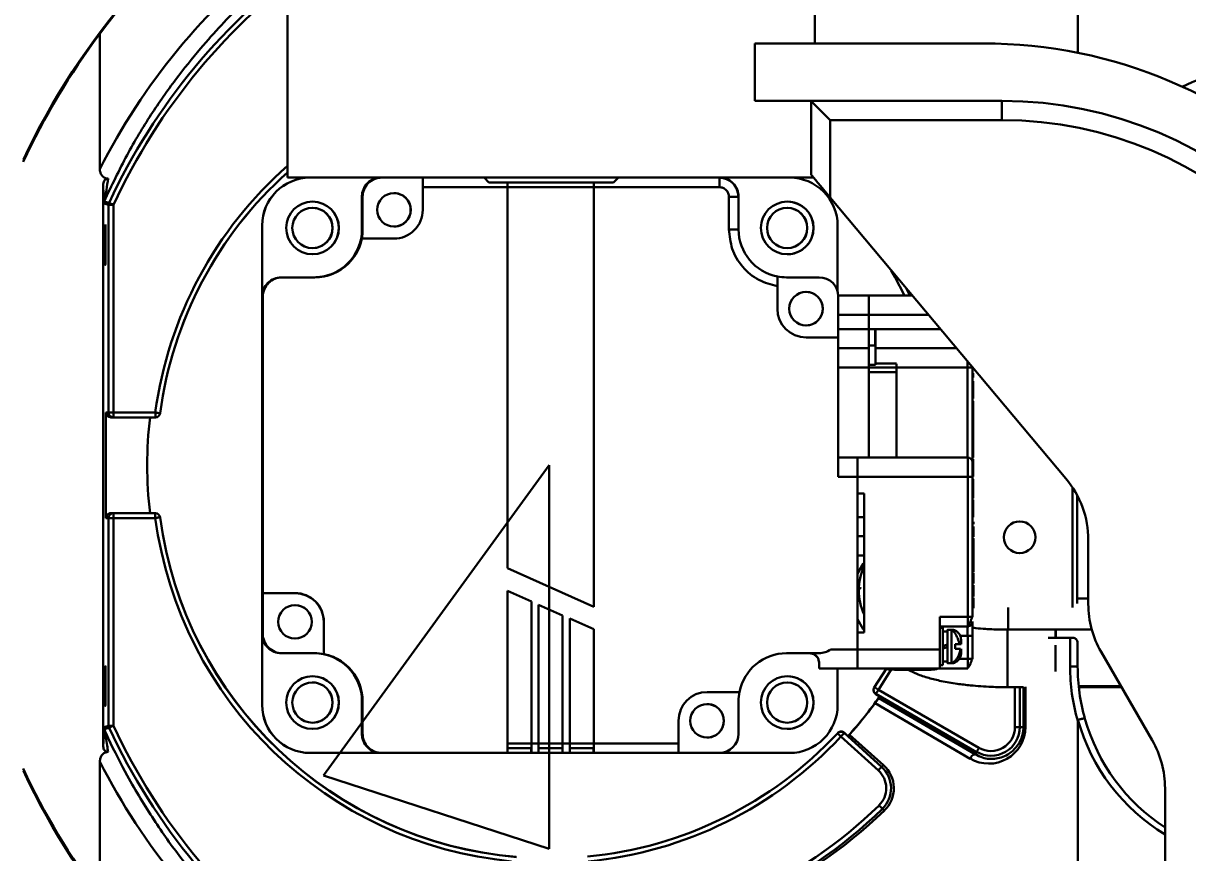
# Model space of a CAD drawing. Header units: millimetres. Extents: x 8 to 22425, y -1213 to 4973.
# Drawn here: x 17249 to 17370.5, y 1097.1 to 1183.6 of the extents above; entities that cross this region are included whole.
import ezdxf

# ---------------------------------------------------------------- set-up
doc = ezdxf.new("R2010")
doc.units = ezdxf.units.MM
doc.header["$PDSIZE"] = -1
doc.styles.get("Standard").update_dxf_attribs({"font": 'hyswlongfangsong.ttf'})
doc.dimstyles.new('ISO-25', dxfattribs={"dimscale": 25, "dimtxt": 3.5, "dimasz": 1.6, "dimexe": 1.25, "dimexo": 0.625, "dimtad": 1, "dimdec": 0, "dimzin": 9, "dimdsep": 46, "dimtxsty": 'Standard', "dimcen": 2.5, "dimadec": 0, "dimazin": 2, "dimtfac": 1, "dimtdec": 0, "dimtofl": 0, "dimtmove": 0, "dimatfit": 3, "dimfxl": 1, "dimarcsym": 0})

# ---------------------------------------------------------------- blocks, each defined once
blk = doc.blocks.new('*D155')
at = {"color": 0, "lineweight": -2, "transparency": 16777216}
blk.add_line((17071.24, 1508.66), (16806.76, 1603.25), dxfattribs=at)
at = {"color": 0, "transparency": 16777216}
blk.add_solid([(16809, 1609.52), (16804.51, 1596.97), (16769.09, 1616.72)], dxfattribs=at)
at = {"layer": 'Defpoints', "color": 0, "transparency": 16777216}
for p in [(16769.09, 1616.72), (18108.99, 1137.54)]:
    blk.add_point(p, dxfattribs=at)
at = {"color": 0, "transparency": 16777216, "insert": (16977.82, 1605.13), "char_height": 87.5, "attachment_point": 5, "rotation": 340.3218}
blk.add_mtext('R1423', dxfattribs=at)
blk = doc.blocks.new('*D158')
at = {"color": 0, "lineweight": -2, "transparency": 16777216}
for p, q in [((17092, 1337.53), (17512.42, 1254.86)), ((18108.99, 1075.04), (18108.99, 1200.04)), ((18046.49, 1137.54), (18171.49, 1137.54))]:
    blk.add_line(p, q, dxfattribs=at)
at = {"color": 0, "transparency": 16777216}
blk.add_solid([(17513.7, 1261.4), (17511.13, 1248.32), (17551.66, 1247.14)], dxfattribs=at)
at = {"layer": 'Defpoints', "color": 0, "transparency": 16777216}
for p in [(17551.66, 1247.14), (18108.99, 1137.54)]:
    blk.add_point(p, dxfattribs=at)
at = {"color": 0, "transparency": 16777216, "insert": (17200.44, 1376.72), "char_height": 87.5, "attachment_point": 5, "rotation": 348.8745}
blk.add_mtext('R568', dxfattribs=at)

msp = doc.modelspace()

# ---------------------------------------------------------------- linework, layer by layer
at = {"color": 161, "linetype": 'Continuous', "lineweight": 30, "true_color": 0x67adff}
for p, q in [((17359, 1190.91), (17359, 1180.55)), ((17276.6, 1185.54), (17276.6, 1167.54)), ((17331.6, 1181.54), (17331.6, 1185.54)), ((17257.03, 1182.54), (17257.03, 1168.43)), ((17325.32, 1181.54), (17325.32, 1175.54)), ((17325.32, 1181.54), (17349.1, 1181.54)), ((17351.1, 1175.54), (17325.32, 1175.54)), ((17331.21, 1167.82), (17331.21, 1175.51)), ((17351.1, 1175.54), (17351.1, 1173.54)), ((17351.1, 1173.54), (17333.18, 1173.54)), ((17333.18, 1173.54), (17333.18, 1165.47)), ((17257.39, 1166.86), (17257.39, 1108.21)), ((17276.6, 1167.54), (17331.44, 1167.54)), ((17290.7, 1164.18), (17290.7, 1167.54)), ((17297.1, 1167.54), (17297.6, 1167.04)), ((17310.6, 1167.04), (17297.6, 1167.04)), ((17310.6, 1167.04), (17311.1, 1167.54)), ((17290.7, 1166.54), (17290.7, 1164.18)), ((17299.53, 1166.54), (17290.7, 1166.54)), ((17299.53, 1126.8), (17299.53, 1166.54)), ((17299.53, 1166.54), (17308.53, 1166.54)), ((17308.53, 1166.54), (17308.53, 1122.79)), ((17321.63, 1166.54), (17308.53, 1166.54)), ((17308.53, 1122.79), (17308.53, 1166.54)), ((17257.94, 1164.71), (17257.43, 1164.84)), ((17257.94, 1143.04), (17257.94, 1164.71)), ((17258.44, 1164.71), (17257.94, 1164.71)), ((17258.44, 1164.71), (17258.44, 1143.04)), ((17284.36, 1162.14), (17284.36, 1165.54)), ((17284.41, 1165.54), (17284.36, 1165.54)), ((17284.36, 1165.54), (17284.36, 1165.54)), ((17284.36, 1162.14), (17284.36, 1165.54)), ((17284.41, 1162.14), (17284.41, 1165.54)), ((17284.41, 1162.14), (17284.41, 1165.54)), ((17284.41, 1165.54), (17284.41, 1165.54)), ((17284.43, 1165.54), (17284.41, 1165.54)), ((17284.43, 1162.14), (17284.43, 1165.54)), ((17322.63, 1162.14), (17322.63, 1165.54)), ((17323.63, 1165.54), (17322.63, 1165.54)), ((17323.63, 1165.54), (17323.63, 1162.14)), ((17357.76, 1136.17), (17333.18, 1165.47)), ((17290.7, 1164.18), (17290.7, 1164.18)), ((17273.95, 1162.54), (17273.95, 1112.54)), ((17273.96, 1162.54), (17273.95, 1162.54)), ((17273.96, 1155.14), (17273.96, 1162.54)), ((17284.36, 1162.14), (17284.41, 1162.14)), ((17284.36, 1162.14), (17284.36, 1162.14)), ((17284.41, 1162.14), (17284.41, 1162.14)), ((17284.41, 1162.14), (17284.43, 1162.14)), ((17323.63, 1162.14), (17322.63, 1162.14)), ((17333.96, 1162.54), (17333.96, 1155.64)), ((17284.33, 1161.18), (17284.34, 1161.18)), ((17287.7, 1161.18), (17284.34, 1161.18)), ((17275.96, 1157.14), (17276.01, 1157.14)), ((17275.96, 1157.14), (17275.96, 1157.14)), ((17276.01, 1157.14), (17276.02, 1157.14)), ((17276.01, 1157.14), (17276.01, 1157.14)), ((17276.03, 1157.14), (17276.02, 1157.14)), ((17279.43, 1157.14), (17276.03, 1157.14)), ((17280.01, 1157.18), (17280.02, 1157.18)), ((17280.01, 1157.18), (17280.01, 1157.17)), ((17328.63, 1157.14), (17332.03, 1157.14)), ((17327.68, 1153.87), (17327.68, 1156.22)), ((17341.1, 1156.02), (17341.48, 1155.24)), ((17273.96, 1155.14), (17274.01, 1155.14)), ((17273.96, 1119.94), (17273.96, 1155.14)), ((17273.96, 1155.14), (17273.96, 1155.14)), ((17274.01, 1119.94), (17274.01, 1155.14)), ((17274.01, 1119.94), (17274.01, 1155.14)), ((17274.01, 1155.14), (17274.01, 1155.14)), ((17274.03, 1155.14), (17274.02, 1155.14)), ((17274.02, 1155.14), (17274.02, 1151.14)), ((17274.03, 1124.21), (17274.03, 1155.14)), ((17337.2, 1155.24), (17334.02, 1155.24)), ((17334.03, 1155.14), (17334.03, 1150.87)), ((17337.2, 1155.24), (17341.76, 1155.24)), ((17334.03, 1153.24), (17337.2, 1153.24)), ((17337.2, 1151.74), (17337.2, 1153.24)), ((17337.2, 1153.24), (17343.44, 1153.24)), ((17274.01, 1151.14), (17274.01, 1119.94)), ((17274.02, 1151.14), (17274.01, 1151.14)), ((17334.03, 1151.74), (17337.2, 1151.74)), ((17337.9, 1151.74), (17337.2, 1151.74)), ((17337.89, 1151.09), (17337.9, 1151.09)), ((17337.89, 1150.69), (17337.89, 1151.09)), ((17337.9, 1151.74), (17344.7, 1151.74)), ((17337.9, 1151.34), (17337.9, 1151.34)), ((17337.9, 1151.09), (17337.9, 1150.69)), ((17334.03, 1150.87), (17330.68, 1150.87)), ((17334.03, 1150.87), (17334.03, 1136.34)), ((17337.2, 1150.04), (17337.9, 1150.04)), ((17337.89, 1150.69), (17337.89, 1150.69)), ((17337.89, 1150.09), (17337.89, 1150.69)), ((17337.89, 1150.09), (17337.89, 1150.09)), ((17337.89, 1150.04), (17337.89, 1150.09)), ((17337.89, 1150.09), (17337.9, 1150.09)), ((17337.9, 1150.69), (17337.9, 1150.09)), ((17337.9, 1150.69), (17337.9, 1150.69)), ((17337.9, 1150.09), (17337.9, 1149.34)), ((17337.9, 1150.09), (17337.9, 1150.09)), ((17337.21, 1149.74), (17334.03, 1149.74)), ((17337.9, 1148.14), (17337.9, 1149.34)), ((17337.9, 1149.34), (17337.9, 1149.34)), ((17346.38, 1149.74), (17337.91, 1149.74)), ((17337.21, 1147.74), (17334.03, 1147.74)), ((17337.21, 1148.02), (17337.21, 1147.14)), ((17337.21, 1148.02), (17337.91, 1148.02)), ((17337.21, 1147.74), (17340.11, 1147.74)), ((17337.21, 1147.74), (17337.21, 1138.34)), ((17337.9, 1148.14), (17337.9, 1148.14)), ((17337.91, 1148.02), (17337.91, 1148.14)), ((17337.91, 1148.14), (17340.11, 1148.14)), ((17340.11, 1147.74), (17347.51, 1147.74)), ((17347.51, 1147.74), (17348.01, 1147.74)), ((17347.51, 1147.74), (17347.51, 1138.34)), ((17348.01, 1137.98), (17348.01, 1147.74)), ((17337.21, 1147.24), (17337.21, 1138.34)), ((17340.11, 1147.24), (17337.21, 1147.24)), ((17337.21, 1138.34), (17337.21, 1147.14)), ((17337.21, 1147.14), (17337.21, 1147.14)), ((17340.11, 1138.34), (17340.11, 1147.24)), ((17348.1, 1147.13), (17348.01, 1147.13)), ((17348.01, 1146.7), (17348.1, 1146.7)), ((17348.01, 1146.32), (17348.1, 1146.32)), ((17348.1, 1147.13), (17348.1, 1146.7)), ((17348.1, 1146.32), (17348.1, 1145.89)), ((17337.21, 1145.94), (17337.21, 1145.94)), ((17348.01, 1145.89), (17348.1, 1145.89)), ((17348.09, 1145.89), (17348.1, 1144.82)), ((17337.21, 1144.94), (17337.21, 1144.94)), ((17348.1, 1144.82), (17348.01, 1144.82)), ((17348.01, 1144.68), (17348.1, 1144.68)), ((17348.01, 1144.51), (17348.1, 1144.51)), ((17348.1, 1144.68), (17348.1, 1144.51)), ((17257.67, 1143.04), (17257.94, 1143.04)), ((17257.67, 1143.04), (17257.67, 1132.04)), ((17258.44, 1143.04), (17257.94, 1143.04)), ((17258.44, 1143.04), (17262.81, 1143.04)), ((17263.31, 1142.97), (17263.31, 1142.97)), ((17348.1, 1143.02), (17348.01, 1143.02)), ((17258.19, 1142.54), (17262.26, 1142.54)), ((17262.26, 1142.54), (17262.82, 1142.54)), ((17348.09, 1142.04), (17348.1, 1141.13)), ((17337.21, 1140.44), (17337.21, 1140.44)), ((17348.1, 1141.13), (17348.01, 1141.13)), ((17348.1, 1140.92), (17348.01, 1140.92)), ((17348.1, 1140.79), (17348.01, 1140.79)), ((17348.1, 1140.57), (17348.01, 1140.57)), ((17348.1, 1140.79), (17348.1, 1140.92)), ((17337.21, 1139.44), (17337.21, 1139.44)), ((17348.01, 1140.12), (17348.1, 1140.12)), ((17348.01, 1139.01), (17348.1, 1139.01)), ((17348.1, 1140.12), (17348.1, 1139.01)), ((17348.1, 1139.01), (17348.1, 1138.83)), ((17334.03, 1138.34), (17336.03, 1138.34)), ((17347.53, 1138.34), (17336.03, 1138.34)), ((17348.01, 1138.83), (17348.1, 1138.83)), ((17348.01, 1138.36), (17348.1, 1138.36)), ((17348.01, 1138.18), (17348.1, 1138.18)), ((17348.09, 1137.74), (17348.1, 1136.67)), ((17348.1, 1138.83), (17348.1, 1138.36)), ((17348.1, 1138.18), (17348.1, 1137.74)), ((17303.87, 1137.54), (17280.36, 1105.18)), ((17303.87, 1097.54), (17303.87, 1137.54)), ((17348.01, 1136.62), (17348.01, 1137.51)), ((17348.1, 1136.54), (17348.1, 1136.37)), ((17336.03, 1136.34), (17334.03, 1136.34)), ((17336.03, 1118.34), (17336.03, 1136.34)), ((17336.03, 1136.34), (17336.03, 1134.59)), ((17347.53, 1136.34), (17336.03, 1136.34)), ((17347.53, 1121.74), (17347.53, 1136.34)), ((17348.03, 1136.34), (17347.53, 1136.34)), ((17348.03, 1121.74), (17348.03, 1136.34)), ((17336.03, 1134.59), (17336.73, 1134.59)), ((17336.72, 1134.59), (17336.72, 1127.04)), ((17336.72, 1134.29), (17336.73, 1134.29)), ((17336.72, 1133.89), (17336.72, 1134.29)), ((17336.73, 1134.59), (17336.73, 1120.09)), ((17336.73, 1134.29), (17336.73, 1133.89)), ((17348.1, 1134.94), (17348.03, 1134.94)), ((17348.03, 1134.11), (17348.1, 1134.11)), ((17358.45, 1122.71), (17358.45, 1135.25)), ((17358.95, 1134.41), (17358.95, 1123.11)), ((17336.72, 1133.89), (17336.72, 1133.89)), ((17336.72, 1133.29), (17336.72, 1133.89)), ((17336.72, 1133.89), (17336.73, 1133.89)), ((17336.72, 1133.29), (17336.72, 1133.29)), ((17336.72, 1121.39), (17336.72, 1133.29)), ((17336.72, 1133.29), (17336.73, 1133.29)), ((17336.73, 1133.89), (17336.73, 1133.29)), ((17336.73, 1133.89), (17336.73, 1133.89)), ((17336.73, 1133.29), (17336.73, 1121.39)), ((17336.73, 1133.29), (17336.73, 1133.29)), ((17348.11, 1133.92), (17348.03, 1133.92)), ((17348.03, 1132.95), (17348.1, 1132.95)), ((17348.1, 1132.95), (17348.1, 1132.13)), ((17257.94, 1132.04), (17257.67, 1132.04)), ((17257.94, 1110.37), (17257.94, 1132.04)), ((17257.94, 1132.04), (17258.44, 1132.04)), ((17258.19, 1132.54), (17262.26, 1132.54)), ((17262.81, 1132.04), (17258.44, 1132.04)), ((17258.44, 1132.04), (17258.44, 1110.37)), ((17262.26, 1132.54), (17262.82, 1132.54)), ((17263.31, 1132.11), (17263.31, 1132.11)), ((17336.72, 1132.14), (17336.03, 1132.14)), ((17348.03, 1131.65), (17348.13, 1131.65)), ((17348.13, 1131.65), (17348.13, 1131.4)), ((17348.13, 1131.4), (17348.03, 1131.4)), ((17348.13, 1131.17), (17348.03, 1131.17)), ((17348.13, 1130.91), (17348.03, 1130.91)), ((17348.12, 1130.91), (17348.13, 1130.27)), ((17348.13, 1131.17), (17348.13, 1130.91)), ((17336.03, 1130.14), (17336.72, 1130.14)), ((17348.13, 1130.27), (17348.03, 1130.27)), ((17348.03, 1130.19), (17348.13, 1130.19)), ((17348.13, 1130.08), (17348.03, 1130.08)), ((17348.14, 1129.92), (17348.03, 1129.92)), ((17348.13, 1130.19), (17348.13, 1130.08)), ((17360.1, 1123.07), (17360.1, 1129.74)), ((17336.72, 1128.14), (17336.03, 1128.14)), ((17348.03, 1129.19), (17348.13, 1129.19)), ((17348.03, 1128.58), (17348.14, 1128.58)), ((17348.13, 1128.06), (17348.03, 1128.06)), ((17348.12, 1128.58), (17348.13, 1128.06)), ((17308.53, 1122.79), (17299.53, 1126.8)), ((17336.72, 1126.99), (17336.72, 1127.04)), ((17336.72, 1126.99), (17336.72, 1121.98)), ((17348.03, 1127.93), (17348.13, 1127.93)), ((17348.03, 1127.85), (17348.13, 1127.85)), ((17348.03, 1127.72), (17348.13, 1127.72)), ((17348.12, 1127.45), (17348.03, 1127.45)), ((17348.12, 1126.78), (17348.03, 1126.78)), ((17348.13, 1127.85), (17348.13, 1127.93)), ((17348.12, 1127.45), (17348.12, 1126.78)), ((17348.12, 1126.78), (17348.13, 1126.67)), ((17336.22, 1126.64), (17336.03, 1126.64)), ((17348.13, 1126.67), (17348.03, 1126.67)), ((17348.13, 1126.39), (17348.03, 1126.39)), ((17348.13, 1126.28), (17348.03, 1126.28)), ((17348.13, 1126.02), (17348.03, 1126.02)), ((17348.12, 1126.02), (17348.13, 1125.38)), ((17348.13, 1126.67), (17348.13, 1126.39)), ((17348.13, 1126.28), (17348.13, 1126.02)), ((17299.53, 1124.44), (17302.03, 1123.33)), ((17299.53, 1107.54), (17299.53, 1124.44)), ((17302.03, 1123.33), (17299.53, 1124.44)), ((17336.16, 1124.51), (17336.16, 1124.04)), ((17336.29, 1124.63), (17336.33, 1124.82)), ((17348.13, 1125.38), (17348.03, 1125.38)), ((17348.03, 1125.3), (17348.13, 1125.3)), ((17348.13, 1125.2), (17348.03, 1125.2)), ((17348.14, 1125.03), (17348.03, 1125.03)), ((17348.03, 1124.34), (17348.13, 1124.34)), ((17348.13, 1125.3), (17348.13, 1125.2)), ((17274.03, 1124.21), (17277.39, 1124.21)), ((17274.03, 1124.21), (17274.03, 1124.21)), ((17274.03, 1119.94), (17274.03, 1124.21)), ((17302.03, 1123.33), (17302.03, 1108.54)), ((17302.03, 1123.33), (17302.03, 1123.33)), ((17302.03, 1108.54), (17302.03, 1123.33)), ((17348.03, 1123.84), (17348.13, 1123.84)), ((17348.14, 1123.73), (17348.03, 1123.73)), ((17348.03, 1123.15), (17348.13, 1123.15)), ((17348.13, 1123.15), (17348.13, 1122.65)), ((17360.1, 1123.65), (17358.95, 1123.65)), ((17302.78, 1123), (17305.28, 1121.88)), ((17302.78, 1108.54), (17302.78, 1123)), ((17305.28, 1121.88), (17302.78, 1123)), ((17336.72, 1122.03), (17336.72, 1120.09)), ((17336.72, 1122.03), (17336.72, 1121.98)), ((17348.13, 1122.65), (17348.03, 1122.65)), ((17280.38, 1121.21), (17280.39, 1121.21)), ((17280.38, 1117.85), (17280.38, 1121.21)), ((17280.39, 1121.21), (17280.39, 1117.85)), ((17305.28, 1121.88), (17305.28, 1108.54)), ((17305.28, 1121.88), (17305.28, 1121.88)), ((17305.28, 1108.54), (17305.28, 1121.88)), ((17306.03, 1108.54), (17306.03, 1121.55)), ((17306.03, 1121.55), (17308.53, 1120.44)), ((17308.53, 1120.44), (17306.03, 1121.55)), ((17336.72, 1121.39), (17336.72, 1121.39)), ((17336.72, 1120.79), (17336.72, 1121.39)), ((17336.73, 1121.39), (17336.72, 1121.39)), ((17336.72, 1120.79), (17336.72, 1120.79)), ((17336.72, 1120.39), (17336.72, 1120.79)), ((17336.73, 1120.79), (17336.72, 1120.79)), ((17336.73, 1121.39), (17336.73, 1121.39)), ((17336.73, 1121.39), (17336.73, 1120.79)), ((17336.73, 1120.79), (17336.73, 1120.39)), ((17336.73, 1120.79), (17336.73, 1120.79)), ((17344.63, 1121.74), (17347.53, 1121.74)), ((17344.63, 1118.34), (17344.63, 1121.74)), ((17344.63, 1120.74), (17347.53, 1120.74)), ((17347.53, 1121.74), (17348.03, 1121.74)), ((17273.96, 1119.94), (17274.01, 1119.94)), ((17273.96, 1112.54), (17273.96, 1119.94)), ((17273.96, 1119.94), (17273.96, 1119.94)), ((17274.01, 1119.94), (17274.01, 1119.94)), ((17274.03, 1119.94), (17274.01, 1119.94)), ((17308.53, 1120.44), (17308.53, 1108.54)), ((17308.53, 1120.44), (17308.53, 1120.44)), ((17308.53, 1108.54), (17308.53, 1120.44)), ((17336.03, 1120.09), (17336.03, 1118.34)), ((17336.73, 1120.09), (17336.03, 1120.09)), ((17336.73, 1120.39), (17336.72, 1120.39)), ((17344.93, 1120.59), (17344.63, 1120.59)), ((17345.43, 1120.19), (17344.93, 1120.19)), ((17345.83, 1120.39), (17345.43, 1120.39)), ((17346.23, 1120.29), (17346.23, 1120.31)), ((17346.75, 1119.74), (17347.53, 1119.74)), ((17347.53, 1119.74), (17348.03, 1119.74)), ((17347.53, 1119.74), (17347.53, 1117.34)), ((17348.03, 1119.74), (17348.03, 1117.34)), ((17356.69, 1120.4), (17351.69, 1120.4)), ((17355.9, 1119.54), (17358.2, 1119.54)), ((17360.47, 1120.4), (17356.69, 1120.4)), ((17358.2, 1116.54), (17358.2, 1119.54)), ((17358.2, 1119.54), (17358.49, 1119.54)), ((17333.23, 1118.34), (17336.03, 1118.34)), ((17336.03, 1118.34), (17344.63, 1118.34)), ((17345.43, 1118.89), (17345.43, 1118.64)), ((17345.43, 1118.64), (17345.43, 1118.64)), ((17346.23, 1118.39), (17346.23, 1118.89)), ((17356.69, 1118.17), (17356.69, 1118.77)), ((17358.99, 1119.04), (17358.99, 1116.54)), ((17275.96, 1117.94), (17276.01, 1117.94)), ((17275.96, 1117.94), (17275.96, 1117.94)), ((17276.01, 1117.94), (17276.01, 1117.94)), ((17276.03, 1117.94), (17276.01, 1117.94)), ((17279.43, 1117.94), (17276.03, 1117.94)), ((17280.38, 1117.85), (17280.39, 1117.85)), ((17328.63, 1117.94), (17332.03, 1117.94)), ((17344.93, 1117.09), (17345.43, 1117.09)), ((17347.53, 1117.34), (17346.63, 1117.34)), ((17348.03, 1117.34), (17347.53, 1117.34)), ((17366.76, 1108.86), (17361.44, 1118.07)), ((17332.03, 1116.94), (17332.02, 1116.94)), ((17332.03, 1116.34), (17332.02, 1116.34)), ((17332.03, 1116.34), (17336.03, 1116.34)), ((17333.96, 1116.34), (17333.96, 1112.54)), ((17336.03, 1116.34), (17344.63, 1116.34)), ((17337.78, 1114.38), (17339.05, 1116.34)), ((17339.63, 1116.34), (17338.21, 1114.12)), ((17339.05, 1116.33), (17339.05, 1116.34)), ((17342.77, 1116.21), (17340.65, 1116.21)), ((17344.37, 1116.34), (17344.37, 1116.33)), ((17344.63, 1116.69), (17344.93, 1116.69)), ((17347.53, 1116.34), (17344.63, 1116.34)), ((17345.43, 1116.89), (17345.83, 1116.89)), ((17346.23, 1116.97), (17346.23, 1116.99)), ((17358.2, 1116.54), (17358.99, 1116.54)), ((17284.38, 1113.54), (17284.38, 1113.54)), ((17320.36, 1113.89), (17323.72, 1113.89)), ((17337.95, 1113.66), (17338.35, 1113.43)), ((17348.45, 1107.63), (17337.96, 1113.69)), ((17338.21, 1114.12), (17348.7, 1108.07)), ((17351.69, 1114.4), (17353.33, 1114.4)), ((17352.45, 1110.24), (17352.45, 1114.4)), ((17352.95, 1114.4), (17352.95, 1110.24)), ((17353.33, 1110.24), (17353.33, 1114.4)), ((17353.54, 1114.42), (17353.54, 1110.24)), ((17359.1, 1114.5), (17363.51, 1114.5)), ((17359.11, 1114.4), (17363.57, 1114.4)), ((17273.95, 1112.54), (17273.96, 1112.54)), ((17284.41, 1112.94), (17284.36, 1112.94)), ((17284.36, 1109.54), (17284.36, 1112.94)), ((17284.36, 1112.94), (17284.36, 1112.94)), ((17284.36, 1109.54), (17284.36, 1112.94)), ((17284.41, 1109.54), (17284.41, 1112.94)), ((17284.41, 1109.54), (17284.41, 1112.94)), ((17284.41, 1112.94), (17284.41, 1112.94)), ((17284.43, 1112.94), (17284.42, 1112.94)), ((17284.42, 1112.94), (17284.42, 1109.54)), ((17284.43, 1109.54), (17284.43, 1112.94)), ((17323.63, 1112.94), (17323.63, 1109.54)), ((17347.79, 1106.94), (17337.87, 1112.74)), ((17338.25, 1113.26), (17348.33, 1107.38)), ((17257.43, 1110.24), (17257.94, 1110.37)), ((17258.44, 1110.37), (17257.94, 1110.37)), ((17317.36, 1108.54), (17317.36, 1110.89)), ((17352.45, 1110.24), (17352.95, 1110.24)), ((17352.95, 1110.24), (17353.33, 1110.24)), ((17353.33, 1110.24), (17353.54, 1110.24)), ((17359, 1084.16), (17359, 1110.9)), ((17284.36, 1109.54), (17284.41, 1109.54)), ((17284.36, 1109.54), (17284.36, 1109.54)), ((17284.41, 1109.54), (17284.41, 1109.54)), ((17284.42, 1109.54), (17284.43, 1109.54)), ((17338.21, 1105.72), (17334.31, 1109.25)), ((17334.65, 1109.62), (17338.55, 1106.09)), ((17335.04, 1109.3), (17334.67, 1109.64)), ((17338.74, 1106.27), (17335.2, 1109.44)), ((17278.96, 1107.54), (17278.95, 1107.54)), ((17286.36, 1107.54), (17278.96, 1107.54)), ((17286.43, 1107.54), (17286.42, 1107.54)), ((17299.53, 1107.54), (17286.43, 1107.54)), ((17299.53, 1108.54), (17302.03, 1108.54)), ((17302.03, 1108.04), (17299.53, 1108.04)), ((17302.02, 1107.54), (17299.53, 1107.54)), ((17302.02, 1108.04), (17302.02, 1107.54)), ((17302.03, 1107.54), (17302.02, 1107.54)), ((17302.03, 1108.54), (17302.78, 1108.54)), ((17302.78, 1107.54), (17302.03, 1107.54)), ((17302.78, 1108.54), (17305.28, 1108.54)), ((17305.28, 1108.04), (17302.78, 1108.04)), ((17305.27, 1107.54), (17302.78, 1107.54)), ((17305.27, 1108.04), (17305.27, 1107.54)), ((17305.28, 1107.54), (17305.27, 1107.54)), ((17305.28, 1108.54), (17306.03, 1108.54)), ((17306.03, 1107.54), (17305.28, 1107.54)), ((17308.53, 1108.54), (17306.03, 1108.54)), ((17308.53, 1108.04), (17306.03, 1108.04)), ((17308.52, 1107.54), (17306.03, 1107.54)), ((17308.52, 1108.04), (17308.52, 1107.54)), ((17308.53, 1107.54), (17308.52, 1107.54)), ((17308.53, 1108.54), (17317.36, 1108.54)), ((17317.36, 1107.54), (17308.53, 1107.54)), ((17321.63, 1107.54), (17317.36, 1107.54)), ((17328.96, 1107.54), (17321.63, 1107.54)), ((17348.33, 1107.38), (17348.45, 1107.63)), ((17257.03, 1106.64), (17257.03, 1092.54)), ((17338.55, 1106.09), (17338.74, 1106.27)), ((17280.36, 1105.18), (17303.87, 1097.54)), ((17368.1, 1076.54), (17368.1, 1103.86)), ((17338.83, 1101.53), (17338.63, 1101.71))]:
    msp.add_line(p, q, dxfattribs=at)
at = {"color": 161, "linetype": 'Continuous', "lineweight": 30, "true_color": 0x67adff, "flags": 128}
for points in [[(17331.21, 1175.51), (17331.29, 1175.42), (17331.44, 1175.27), (17331.64, 1175.07), (17331.89, 1174.83), (17332.17, 1174.54), (17332.49, 1174.23), (17332.83, 1173.89), (17333.18, 1173.54)], [(17308.53, 1167.04), (17308.53, 1166.92), (17308.53, 1166.73), (17308.53, 1166.54)], [(17333.18, 1165.47), (17332.83, 1165.89), (17332.49, 1166.29), (17332.17, 1166.67), (17331.89, 1167.01), (17331.64, 1167.3), (17331.44, 1167.54), (17331.29, 1167.72), (17331.21, 1167.82)], [(17340.94, 1155.24), (17339.93, 1157.21), (17339.56, 1157.86)], [(17337.89, 1151.74), (17337.89, 1151.35), (17337.89, 1150.97), (17337.89, 1150.63), (17337.89, 1150.32), (17337.89, 1150.08), (17337.89, 1150.04)], [(17347.51, 1148.39), (17347.51, 1148.13), (17347.51, 1147.74)], [(17263.31, 1142.97), (17263.3, 1142.97), (17263.27, 1142.98), (17263.23, 1142.98), (17263.17, 1142.99), (17263.09, 1143), (17263, 1143.01), (17262.91, 1143.03), (17262.81, 1143.04)], [(17348.1, 1140.57), (17348.1, 1140.59), (17348.1, 1140.61), (17348.1, 1140.63), (17348.1, 1140.66), (17348.1, 1140.69), (17348.1, 1140.72), (17348.1, 1140.75), (17348.1, 1140.79)], [(17263.31, 1132.11), (17263.3, 1132.1), (17263.27, 1132.1), (17263.23, 1132.09), (17263.17, 1132.09), (17263.09, 1132.08), (17263, 1132.06), (17262.91, 1132.05), (17262.81, 1132.04)], [(17336.02, 1126.24), (17336.61, 1127.27), (17336.72, 1127.41)], [(17351.75, 1122.71), (17351.75, 1122.12), (17351.75, 1121.13), (17351.75, 1120.4)], [(17336.72, 1120.32), (17336.61, 1120.46), (17336.02, 1121.5)], [(17344.93, 1116.69), (17344.93, 1116.84), (17344.93, 1117.26), (17344.93, 1117.89), (17344.93, 1118.64), (17344.93, 1119.39), (17344.93, 1120.02), (17344.93, 1120.44), (17344.93, 1120.59)], [(17345.43, 1118.64), (17345.43, 1119.31), (17345.43, 1119.88), (17345.43, 1120.26), (17345.43, 1120.39), (17345.43, 1120.26), (17345.43, 1120.19)], [(17345.83, 1116.89), (17345.83, 1117.02), (17345.83, 1117.4), (17345.83, 1117.97), (17345.83, 1118.64), (17345.83, 1119.31), (17345.83, 1119.88), (17345.83, 1120.26), (17345.83, 1120.39)], [(17351.69, 1114.4), (17351.69, 1114.41), (17351.69, 1114.68), (17351.69, 1115.27), (17351.69, 1116.13), (17351.69, 1117.13), (17351.69, 1118.17), (17351.69, 1119.12), (17351.69, 1119.85), (17351.69, 1120.29), (17351.69, 1120.4)], [(17345.43, 1117.09), (17345.43, 1117.02), (17345.43, 1116.89), (17345.43, 1117.02), (17345.43, 1117.4), (17345.43, 1117.97), (17345.43, 1118.64)], [(17356.69, 1118.77), (17356.69, 1118.66), (17356.69, 1117.66), (17356.69, 1116.62), (17356.69, 1116.02)], [(17356.69, 1116.02), (17356.69, 1116.13), (17356.69, 1117.13), (17356.69, 1118.17)], [(17348.33, 1107.38), (17348.28, 1107.39), (17348.21, 1107.39), (17348.13, 1107.36), (17348.05, 1107.3), (17347.97, 1107.23), (17347.9, 1107.14), (17347.84, 1107.05), (17347.79, 1106.94)]]:
    msp.add_lwpolyline(points, dxfattribs=at)
at = {"color": 161, "linetype": 'Continuous', "lineweight": 30, "true_color": 0x67adff}
for centre, radius in [((17287.7, 1164.18), 1.75), ((17279.21, 1162.29), 2.75), ((17328.71, 1162.29), 2.75), ((17279.2, 1162.29), 2.1), ((17328.7, 1162.29), 2.1), ((17330.67, 1153.87), 1.75), ((17352.95, 1130.04), 1.65), ((17277.38, 1121.21), 1.75), ((17279.21, 1112.79), 2.75), ((17279.2, 1112.79), 2.1), ((17328.71, 1112.79), 2.75), ((17328.7, 1112.79), 2.1), ((17320.35, 1110.89), 1.75)]:
    msp.add_circle(centre, radius, dxfattribs=at)
for centre, radius, start, end in [((17316.94, 1137.54), 75, 122.86, 154.8457), ((17316.95, 1137.54), 65, 125.5147, 155.0917), ((17316.95, 1137.54), 64.5, 125.5146, 155.0917), ((17317.03, 1137.54), 75, 143.1302, 155.0489), ((17349.1, 1131.54), 50, 0, 90), ((17351.1, 1133.54), 42, 0, 90), ((17351.1, 1133.54), 40, 0, 90), ((17303.95, 1137.54), 41.5, 131.2185, 172.3843), ((17303.95, 1137.54), 41, 131.8346, 172.384), ((17303.95, 1137.54), 41, 131.8417, 172.3842), ((17278.95, 1162.54), 5, 90.0005, 179.9996), ((17278.96, 1162.54), 5, 90.0005, 179.9996), ((17286.36, 1165.54), 2, 89.9991, 179.9999), ((17286.36, 1165.54), 2, 90.0008, 179.9999), ((17286.41, 1165.54), 2, 90.0001, 180.0006), ((17286.41, 1165.54), 2, 89.9991, 179.9999), ((17286.43, 1165.54), 2, 89.9991, 180.0016), ((17068.65, 1166.8), 222.05, 359.9325, 0.1905), ((16941.1, 1166.66), 358.43, 359.9805, 0.0605), ((17176.69, 1166.65), 131.84, 359.9528, 0.1701), ((17321.61, 1165.54), 2, 0.0018, 89.9992), ((17099.58, 1166.8), 222.05, 359.9325, 0.1905), ((17321.63, 1165.54), 2, 359.9984, 90.0009), ((17328.96, 1162.54), 5, 359.9993, 90.0006), ((17287.68, 1164.18), 1.75, 269.9997, 90.0003), ((17257.93, 1164.84), 0.499, 155.1796, 180.0324), ((17220.36, 1015.19), 154.38, 75.8928, 76.0912), ((17258.44, 1164.71), 0.5, 155.0849, 180.0146), ((17388.8, 1445.68), 309.74, 245.0195, 245.1119), ((17279.2, 1162.29), 2.75, 270.0006, 89.9994), ((17328.7, 1162.29), 2.75, 269.9998, 90.0002), ((17279.19, 1162.29), 2.1, 269.9994, 90.0006), ((17287.7, 1164.18), 3, 269.9996, 0.0011), ((17287.7, 1164.18), 3, 269.9996, 360), ((17328.69, 1162.29), 2.1, 270, 90), ((17279.36, 1162.14), 5, 269.9994, 0.0006), ((17279.36, 1162.14), 5, 269.9998, 0.0002), ((17279.41, 1162.14), 5, 270.0005, 359.9996), ((17279.41, 1162.14), 5, 269.9994, 0.0006), ((17279.41, 1162.14), 5, 276.8913, 0.0006), ((17279.43, 1162.14), 5, 348.983, 0.0011), ((17328.63, 1162.14), 5, 180.0013, 258.9876), ((17279.43, 1162.14), 5, 270, 348.9887), ((17275.96, 1155.14), 2, 89.9991, 180), ((17275.96, 1155.14), 2, 89.9991, 180), ((17276.01, 1155.14), 2, 90.0001, 180.0007), ((17276.01, 1155.14), 2, 89.9991, 180), ((17276.02, 1155.14), 2, 90.0001, 180.0007), ((17276.03, 1155.14), 2, 89.9991, 180), ((17279.42, 1162.14), 5, 270.0003, 276.8922), ((17328.63, 1162.14), 5, 258.9892, 269.9997), ((17332.03, 1155.14), 2, 0, 89.9992), ((17330.66, 1153.87), 1.75, 269.9998, 90.0002), ((16861.91, 1153.73), 475.29, 359.9409, 0.182), ((17330.68, 1153.87), 3, 180.0011, 269.9993), ((17812.49, 1151.25), 475.29, 179.9409, 180.182), ((17813.19, 1151.25), 475.29, 179.9409, 180.182), ((16893.11, 1148.26), 444.1, 359.9325, 0.1905), ((16989.32, 1148.47), 348.59, 359.9453, 0.2083), ((17391.64, 1147.98), 54.43, 179.9615, 180.2573), ((17228.05, 1147.36), 109.16, 359.9371, 0.1995), ((17329.46, 1148.03), 8.45, 359.9122, 0.7192), ((17434.79, 1148.05), 94.68, 179.9473, 180.1893), ((17244.15, 1147.39), 95.95, 359.9122, 0.2108), ((17258.44, 1143.04), 0.5, 179.9951, 270.0008), ((17390.28, 1142.93), 131.84, 179.9528, 180.1701), ((17358.77, 1142.89), 95.95, 179.9122, 180.2108), ((17262.82, 1143.04), 0.5, 270.0016, 352.3798), ((17262.82, 1143.04), 0.5, 269.9983, 352.3899), ((16860.74, 1136.83), 475.29, 359.9409, 0.182), ((16865.43, 1136.82), 482.1, 359.9426, 0.1803), ((17347.53, 1137.84), 0.5, 359.9952, 90.0005), ((17350.1, 1129.74), 10, 0, 40), ((17258.44, 1132.04), 0.5, 89.9993, 180.0048), ((17390.29, 1132.15), 131.84, 179.8299, 180.0472), ((17358.77, 1132.19), 95.96, 179.7893, 180.0878), ((17303.95, 1137.54), 41.5, 187.6157, 264.475), ((17262.82, 1132.04), 0.5, 7.6202, 89.9983), ((17262.82, 1132.04), 0.5, 7.6101, 90.0016), ((17303.95, 1137.54), 41, 187.6158, 265.1519), ((17303.95, 1137.54), 41, 187.6158, 265.109), ((17352.94, 1130.04), 1.65, 270.0008, 89.9992), ((17290.34, 1127.81), 57.78, 359.9099, 0.0367), ((17277.38, 1121.21), 3, 0.0012, 89.9992), ((17277.39, 1121.21), 3, 359.9996, 89.9997), ((17277.37, 1121.21), 1.75, 270.0011, 89.9989), ((17370.1, 1123.07), 10, 180, 210), ((17102.53, 1121.5), 245, 359.8216, 0.0555), ((17347.53, 1121.24), 0.5, 269.9994, 359.998), ((17603.66, 1119.96), 256.14, 179.8267, 180.0504), ((17275.96, 1119.94), 2, 180, 270.0009), ((17275.96, 1119.94), 2, 180, 270.0009), ((17276.01, 1119.94), 2, 179.9993, 269.9999), ((17276.01, 1119.94), 2, 180, 270.0009), ((17276.03, 1119.94), 2, 179.9984, 270.0009), ((17114.47, 1119.24), 230.96, 359.9123, 0.2348), ((17345.83, 1119.39), 1, 66.4233, 89.9989), ((17283.26, 1119.77), 73.44, 359.8173, 0.4857), ((17219.42, 1119.6), 137.27, 359.9727, 0.3303), ((17332.03, 1119.94), 2, 270.0002, 306.8692), ((16860.74, 1117.85), 475.29, 359.818, 0.0591), ((16869.34, 1117.85), 475.29, 359.818, 0.0591), ((17007.32, 1118.23), 338.11, 359.807, 0.0696), ((17279.36, 1112.94), 5, 359.9994, 90.0006), ((17279.36, 1112.94), 5, 359.9997, 90.0002), ((17279.41, 1112.94), 5, 0.0004, 89.9995), ((17279.41, 1112.94), 5, 359.9994, 90.0006), ((17279.41, 1112.94), 5, 6.8923, 89.9999), ((17279.43, 1112.94), 5, 78.9891, 89.9998), ((17279.43, 1112.94), 5, 359.9996, 78.9894), ((17328.63, 1112.94), 5, 90, 168.9887), ((17125.48, 1117.08), 222.05, 359.8095, 0.0675), ((17419.35, 1116.86), 87.33, 179.9512, 180.3448), ((17244.7, 1116.86), 87.33, 359.6552, 0.0488), ((17345.83, 1117.89), 1, 270.001, 293.5767), ((17279.19, 1112.79), 2.1, 269.9994, 90.0006), ((17279.2, 1112.79), 2.75, 270.0006, 89.9994), ((17328.69, 1112.79), 2.1, 270, 90), ((17328.7, 1112.79), 2.75, 269.9998, 90.0002), ((17279.42, 1112.94), 5, 0.0049, 6.8966), ((17320.36, 1110.89), 3, 90.0008, 179.9988), ((17328.63, 1112.94), 5, 168.9951, 179.9961), ((17303.95, 1137.54), 42, 317.7544, 324.972), ((17338.21, 1114.12), 0.5, 160.0729, 239.9978), ((17491.31, 1338.27), 271.44, 235.5612, 235.666), ((17493.17, 1024.56), 178.98, 149.9741, 150.1341), ((17278.95, 1112.54), 5, 180.0004, 269.9995), ((17278.96, 1112.54), 5, 180.0004, 269.9995), ((17320.34, 1110.89), 1.75, 269.9998, 90.0002), ((17328.96, 1112.54), 5, 269.9994, 0.0006), ((17257.93, 1110.24), 0.499, 179.9673, 204.8207), ((17166.48, 1475.87), 376.99, 283.9673, 284.0486), ((17258.44, 1110.37), 0.5, 179.9855, 204.9149), ((17391.32, 823.97), 315.72, 114.889, 114.9797), ((17316.95, 1137.54), 65, 204.9083, 234.4853), ((17316.95, 1137.54), 64.5, 204.9083, 234.4853), ((17349.95, 1110.24), 3, 239.9999, 359.9996), ((17349.95, 1110.24), 2.5, 240.0002, 0.0005), ((17286.36, 1109.54), 2, 180.0001, 270.0009), ((17286.36, 1109.54), 2, 180.0001, 269.9992), ((17286.41, 1109.54), 2, 179.9993, 269.9999), ((17286.41, 1109.54), 2, 180.0001, 270.0009), ((17286.42, 1109.54), 2, 179.9984, 270.0009), ((17286.43, 1109.54), 2, 180.0001, 270.0009), ((17303.95, 1137.54), 41, 275.4827, 317.0621), ((17303.95, 1137.54), 41.5, 275.525, 317.02), ((17321.63, 1109.54), 2, 270.0008, 359.9999), ((17454.36, 1238.26), 176.23, 226.899, 227.0605), ((17334.31, 1109.25), 0.5, 47.8907, 123.8838), ((17459.58, 996.17), 168.76, 137.7583, 137.9282), ((17358.1, 1103.86), 10, 0, 30), ((17079.98, 1108.28), 222.05, 359.8095, 0.0675), ((17170.19, 1108.43), 131.84, 359.8299, 0.0472), ((17057.78, 1108.3), 245, 359.8216, 0.0555), ((17060.28, 1108.3), 245, 359.8216, 0.0555), ((17173.44, 1108.43), 131.84, 359.8299, 0.0472), ((17049.89, 1108.31), 256.14, 359.8267, 0.0504), ((17052.39, 1108.31), 256.14, 359.8267, 0.0504), ((17176.69, 1108.43), 131.84, 359.8299, 0.0472), ((17095.31, 1108.28), 222.05, 359.8095, 0.0675), ((17477.31, 1033.67), 148.58, 149.9518, 150.1445), ((17317.03, 1137.54), 75, 204.9511, 216.8698), ((17316.94, 1137.54), 75, 205.1543, 237.14), ((17462.85, 993.21), 167.91, 137.7579, 137.9286), ((17336.53, 1103.86), 2.5, 314.2297, 47.8907), ((17336.53, 1103.86), 3, 314.2298, 47.89), ((17303.75, 1137.54), 50, 274.2384, 314.2298), ((17303.75, 1137.54), 49.5, 274.8619, 314.2298), ((17459.15, 1219.56), 168.56, 224.188, 224.3581)]:
    msp.add_arc(centre, radius, start, end, dxfattribs=at)
for centre, major_axis, ratio, start_param, end_param in [((17317.24, 1137.54), (75.27, 0), 0.996413, 2.156482, 2.498092), ((17318.28, 1137.54), (68.66, 0), 0.995991, 2.238855, 2.672824), ((17378.76, 1158.54), (20.51, 0), 0.999378, 1.570796, 2.018482), ((17258.19, 1143.04), (0.519, 0), 0.962807, 3.141593, 4.712389), ((17303.75, 1137.54), (0, 42), 0.994782, 1.451466, 1.690127), ((17258.19, 1132.04), (0.519, 0), 0.962807, 1.570796, 3.141593), ((17341.72, 1124.49), (0, 5.75), 0.965925, 1.119976, 2.021617), ((17358.49, 1119.04), (0.354, 0.354), 0.998921, 5.497247, 7.068044), ((17344.93, 1118.64), (3.1, 1.55), 0.000216, 4.712821, 4.874819), ((17345.43, 1118.64), (3.1, 1.55), 0.000216, 4.550823, 4.712821), ((17345.43, 1118.64), (2.1, 1.05), 0.000216, 4.472417, 4.712821), ((17378.72, 1116.54), (20.52, 0), 0.999227, 3.141593, 3.420381), ((17379.01, 1116.54), (20.02, 0), 0.999207, 3.141593, 3.416797), ((17303.31, 1137.11), (-22.44, 36.5), 0.880194, 3.616079, 3.616818), ((17303.5, 1137.54), (-22.71, 36.94), 0.880194, 3.600169, 3.60505), ((17303.95, 1137.54), (42.03, 0), 0.999227, 5.550425, 5.65148), ((17379.01, 1116.54), (20.01, 0), 0.999362, 3.416797, 4.136181), ((17349.72, 1110.24), (3.82, 0), 0.999207, 4.183375, 6.283185), ((17378.76, 1116.54), (20.51, 0), 0.999378, 3.416406, 4.166237), ((17304.36, 1137.91), (42.28, 17.67), 0.887998, 5.093114, 5.093851), ((17303.97, 1137.54), (42.79, 17.89), 0.887998, 5.105928, 5.110497), ((17318.28, 1137.54), (68.66, 0), 0.995991, 3.610361, 4.04433), ((17336.58, 1103.86), (3.24, 0), 0.999207, 5.479847, 7.12367), ((17304.07, 1137.54), (50.07, 0), 0.999207, 4.779071, 5.479847)]:
    msp.add_ellipse(centre, major_axis=major_axis, ratio=ratio, start_param=start_param, end_param=end_param, dxfattribs=at)
for centre in [(17257.45, 1160.54), (17257.6, 1160.54), (17257.45, 1114.54), (17257.6, 1114.54)]:
    msp.add_ellipse(centre, major_axis=(0, 2.1), ratio=0.007647, dxfattribs=at)
for points, knots in [([(17278.95, 1191.68), (17278.81, 1191.57), (17277.92, 1190.91), (17275.56, 1189.06), (17271.88, 1185.8), (17268.09, 1181.75), (17264.92, 1177.82), (17262.35, 1174.16), (17259.85, 1170.03), (17258.26, 1166.71), (17257.47, 1165.05)], [0, 0, 0, 0, 0.019075, 0.11844, 0.317427, 0.516378, 0.637304, 0.75843, 0.879353, 1, 1, 1, 1]), ([(17257.9, 1167.44), (17257.8, 1167.45), (17257.62, 1167.47), (17257.36, 1167.62), (17257.17, 1167.85), (17257.05, 1168.14), (17257.03, 1168.34), (17257.03, 1168.43)], [0, 0, 0, 0, 0.1956127, 0.3741913, 0.5885631, 0.8020539, 1, 1, 1, 1]), ([(17257.39, 1166.86), (17257.4, 1166.95), (17257.41, 1167.11), (17257.54, 1167.29), (17257.69, 1167.4), (17257.81, 1167.44), (17257.88, 1167.44), (17257.9, 1167.44)], [0, 0, 0, 0, 0.298698, 0.558376, 0.750505, 0.943353, 1, 1, 1, 1]), ([(17257.43, 1164.84), (17257.42, 1164.89), (17257.41, 1165.12), (17257.4, 1166.02), (17257.39, 1166.73), (17257.39, 1166.86)], [0, 0, 0, 0, 0.199396, 0.855435, 1, 1, 1, 1]), ([(17257.9, 1167.44), (17257.78, 1166.64), (17257.63, 1165.66), (17257.5, 1165.14), (17257.47, 1165.05)], [0, 0, 0, 0, 0.8170009, 1, 1, 1, 1]), ([(17321.63, 1166.54), (17321.76, 1166.53), (17321.95, 1166.5), (17322.18, 1166.38), (17322.34, 1166.25), (17322.47, 1166.09), (17322.6, 1165.86), (17322.62, 1165.66), (17322.63, 1165.54)], [0, 0, 0, 0, 0.239459, 0.369907, 0.499998, 0.630449, 0.760557, 1, 1, 1, 1]), ([(17327.68, 1156.22), (17327.01, 1156.39), (17325.64, 1156.76), (17323.97, 1158.17), (17322.84, 1160.04), (17322.7, 1161.46), (17322.63, 1162.14)], [0, 0, 0, 0, 0.242055, 0.5, 0.757939, 1, 1, 1, 1]), ([(17327.68, 1156.22), (17327.68, 1156.33), (17327.68, 1156.56), (17327.68, 1156.87), (17327.68, 1157.1), (17327.68, 1157.22), (17327.68, 1157.23), (17327.68, 1157.23)], [0, 0, 0, 0, 0.218615, 0.43724, 0.655, 0.869767, 1, 1, 1, 1]), ([(17337.89, 1151.34), (17337.89, 1151.35), (17337.89, 1151.36), (17337.89, 1151.48), (17337.89, 1151.64), (17337.89, 1151.77), (17337.89, 1151.84)], [0, 0, 0, 0, 0.249988, 0.500024, 0.750006, 1, 1, 1, 1]), ([(17337.89, 1151.84), (17337.89, 1151.77), (17337.89, 1151.64), (17337.89, 1151.48), (17337.89, 1151.36), (17337.89, 1151.35), (17337.89, 1151.34)], [0, 0, 0, 0, 0.2499937, 0.4999758, 0.7500122, 1, 1, 1, 1]), ([(17337.9, 1151.84), (17337.9, 1151.77), (17337.9, 1151.64), (17337.9, 1151.48), (17337.9, 1151.36), (17337.9, 1151.35), (17337.9, 1151.34)], [0, 0, 0, 0, 0.249994, 0.499976, 0.750012, 1, 1, 1, 1]), ([(17337.9, 1151.34), (17337.9, 1151.35), (17337.9, 1151.36), (17337.9, 1151.48), (17337.9, 1151.64), (17337.9, 1151.77), (17337.9, 1151.84)], [0, 0, 0, 0, 0.249988, 0.500024, 0.750006, 1, 1, 1, 1]), ([(17348.1, 1144.68), (17348.1, 1144.7), (17348.1, 1144.73), (17348.1, 1144.78), (17348.1, 1144.8), (17348.1, 1144.82)], [0, 0, 0, 0, 0.288738, 0.567611, 1, 1, 1, 1]), ([(17348.1, 1143.02), (17348.1, 1143.17), (17348.1, 1143.46), (17348.1, 1143.85), (17348.1, 1144.12), (17348.1, 1144.25), (17348.1, 1144.22), (17348.1, 1144.21)], [0, 0, 0, 0, 0.221019, 0.421007, 0.618967, 0.827705, 1, 1, 1, 1]), ([(17348.1, 1142.04), (17348.1, 1142.05), (17348.1, 1142.07), (17348.1, 1142.26), (17348.1, 1142.6), (17348.1, 1142.87), (17348.1, 1143.02)], [0, 0, 0, 0, 0.164554, 0.443365, 0.712989, 1, 1, 1, 1]), ([(17348.1, 1140.92), (17348.1, 1140.95), (17348.1, 1141), (17348.1, 1141.08), (17348.1, 1141.11), (17348.1, 1141.13)], [0, 0, 0, 0, 0.288809, 0.567369, 1, 1, 1, 1]), ([(17348.1, 1140.12), (17348.1, 1140.14), (17348.1, 1140.29), (17348.1, 1140.44), (17348.1, 1140.57)], [0, 0, 0, 0, 0.116281, 1, 1, 1, 1]), ([(17348.03, 1136.34), (17348.03, 1136.53), (17348.03, 1136.82), (17348.03, 1137.17), (17348.03, 1137.41), (17348.03, 1137.6), (17348.03, 1137.79), (17348.03, 1137.82), (17348.03, 1137.84)], [0, 0, 0, 0, 0.239435, 0.369841, 0.499984, 0.630386, 0.760546, 1, 1, 1, 1]), ([(17348.1, 1136.54), (17348.1, 1136.55), (17348.1, 1136.58), (17348.1, 1136.63), (17348.1, 1136.66), (17348.1, 1136.67)], [0, 0, 0, 0, 0.290048, 0.56907, 1, 1, 1, 1]), ([(17348.1, 1134.94), (17348.1, 1135.1), (17348.1, 1135.4), (17348.1, 1135.79), (17348.1, 1136.02), (17348.1, 1136.11), (17348.1, 1136.07), (17348.1, 1136.05)], [0, 0, 0, 0, 0.239308, 0.454198, 0.669826, 0.901656, 1, 1, 1, 1]), ([(17348.1, 1134.94), (17348.1, 1134.76), (17348.1, 1134.45), (17348.1, 1134.21), (17348.1, 1134.11)], [0, 0, 0, 0, 0.568932, 1, 1, 1, 1]), ([(17348.1, 1132.95), (17348.1, 1133.05), (17348.1, 1133.23), (17348.1, 1133.46), (17348.1, 1133.65), (17348.1, 1133.82), (17348.1, 1133.91), (17348.1, 1133.92), (17348.1, 1133.92)], [0, 0, 0, 0, 0.169783, 0.307939, 0.42504, 0.536175, 0.735398, 1, 1, 1, 1]), ([(17348.13, 1130.19), (17348.13, 1130.19), (17348.13, 1130.21), (17348.13, 1130.24), (17348.13, 1130.26), (17348.13, 1130.27)], [0, 0, 0, 0, 0.28867, 0.56794, 1, 1, 1, 1]), ([(17348.13, 1129.19), (17348.13, 1129.28), (17348.13, 1129.45), (17348.13, 1129.69), (17348.12, 1129.85), (17348.12, 1129.92), (17348.12, 1129.91), (17348.12, 1129.91)], [0, 0, 0, 0, 0.241751, 0.46048, 0.677058, 0.905356, 1, 1, 1, 1]), ([(17348.12, 1128.58), (17348.12, 1128.59), (17348.12, 1128.6), (17348.13, 1128.73), (17348.13, 1128.93), (17348.13, 1129.1), (17348.13, 1129.19)], [0, 0, 0, 0, 0.252134, 0.501733, 0.743066, 1, 1, 1, 1]), ([(17348.13, 1127.93), (17348.13, 1127.94), (17348.13, 1127.97), (17348.13, 1128.02), (17348.13, 1128.04), (17348.13, 1128.06)], [0, 0, 0, 0, 0.288655, 0.56714, 1, 1, 1, 1]), ([(17348.12, 1127.45), (17348.12, 1127.46), (17348.12, 1127.55), (17348.12, 1127.64), (17348.13, 1127.72)], [0, 0, 0, 0, 0.116202, 1, 1, 1, 1]), ([(17348.13, 1125.3), (17348.13, 1125.31), (17348.13, 1125.32), (17348.13, 1125.35), (17348.13, 1125.37), (17348.13, 1125.38)], [0, 0, 0, 0, 0.29019, 0.568849, 1, 1, 1, 1]), ([(17348.13, 1124.34), (17348.13, 1124.43), (17348.13, 1124.61), (17348.13, 1124.85), (17348.12, 1124.99), (17348.12, 1125.04), (17348.12, 1125.03), (17348.12, 1125.03)], [0, 0, 0, 0, 0.262619, 0.498444, 0.735152, 0.989568, 1, 1, 1, 1]), ([(17348.13, 1123.84), (17348.13, 1123.92), (17348.13, 1124.07), (17348.13, 1124.25), (17348.13, 1124.34)], [0, 0, 0, 0, 0.547476, 1, 1, 1, 1]), ([(17348.13, 1123.15), (17348.13, 1123.21), (17348.13, 1123.31), (17348.13, 1123.45), (17348.13, 1123.57), (17348.12, 1123.66), (17348.12, 1123.72), (17348.12, 1123.72), (17348.12, 1123.73)], [0, 0, 0, 0, 0.16978, 0.307915, 0.425035, 0.536166, 0.735383, 1, 1, 1, 1]), ([(17347.53, 1120.81), (17347.58, 1120.86), (17347.65, 1120.93), (17347.74, 1121.1), (17347.8, 1121.23), (17347.87, 1121.37), (17347.92, 1121.51), (17347.96, 1121.64), (17347.99, 1121.71), (17348, 1121.74)], [0, 0, 0, 0, 0.270659, 0.407372, 0.540839, 0.668611, 0.788553, 0.899263, 1, 1, 1, 1]), ([(17348.03, 1121.24), (17348.03, 1121.22), (17348.03, 1121.19), (17348.03, 1121), (17348.03, 1120.81), (17348.03, 1120.57), (17348.03, 1120.22), (17348.03, 1119.93), (17348.03, 1119.74)], [0, 0, 0, 0, 0.239454, 0.369614, 0.500017, 0.630159, 0.760565, 1, 1, 1, 1]), ([(17346.67, 1118.89), (17346.64, 1119.01), (17346.58, 1119.23), (17346.44, 1119.59), (17346.27, 1119.93), (17346.06, 1120.23), (17345.91, 1120.31), (17345.83, 1120.36)], [0, 0, 0, 0, 0.173186, 0.338187, 0.535483, 0.759888, 1, 1, 1, 1]), ([(17346.83, 1119.35), (17346.82, 1119.46), (17346.8, 1119.7), (17346.62, 1120.01), (17346.41, 1120.2), (17346.27, 1120.27), (17346.23, 1120.29)], [0, 0, 0, 0, 0.300442, 0.60141, 0.891508, 1, 1, 1, 1]), ([(17351.7, 1120.4), (17351.14, 1120.4), (17350.36, 1120.41), (17349.25, 1120.48), (17348.57, 1120.53), (17348.14, 1120.58), (17348.03, 1120.6)], [0, 0, 0, 0, 0.438519, 0.613795, 0.899509, 1, 1, 1, 1]), ([(17345.83, 1116.92), (17345.92, 1116.96), (17346.11, 1117.03), (17346.35, 1117.28), (17346.52, 1117.57), (17346.66, 1117.89), (17346.74, 1118.15), (17346.76, 1118.34), (17346.76, 1118.38), (17346.76, 1118.39)], [0, 0, 0, 0, 0.221177, 0.423746, 0.597495, 0.73867, 0.931041, 0.992495, 1, 1, 1, 1]), ([(17346.23, 1118.89), (17346.33, 1118.89), (17346.52, 1118.89), (17346.73, 1118.89), (17346.82, 1118.89), (17346.83, 1118.89), (17346.83, 1118.89)], [0, 0, 0, 0, 0.284836, 0.56962, 0.856656, 1, 1, 1, 1]), ([(17346.76, 1118.39), (17346.71, 1118.39), (17346.62, 1118.39), (17346.41, 1118.39), (17346.27, 1118.39), (17346.23, 1118.39)], [0, 0, 0, 0, 0.4052777, 0.838161, 1, 1, 1, 1]), ([(17346.83, 1118.89), (17346.83, 1118.94), (17346.83, 1119.04), (17346.83, 1119.17), (17346.83, 1119.28), (17346.83, 1119.32), (17346.83, 1119.35)], [0, 0, 0, 0, 0.2492418, 0.4999478, 0.7492401, 1, 1, 1, 1]), ([(17346.83, 1117.93), (17346.83, 1117.95), (17346.83, 1118), (17346.83, 1118.1), (17346.83, 1118.23), (17346.83, 1118.34), (17346.83, 1118.39)], [0, 0, 0, 0, 0.249422, 0.499996, 0.749203, 1, 1, 1, 1]), ([(17332.02, 1116.94), (17332.01, 1117.04), (17332, 1117.22), (17331.86, 1117.52), (17331.63, 1117.75), (17331.34, 1117.91), (17331.13, 1117.93), (17331.02, 1117.94)], [0, 0, 0, 0, 0.231596, 0.42741, 0.623712, 0.809931, 1, 1, 1, 1]), ([(17331.03, 1117.94), (17331.14, 1117.93), (17331.36, 1117.91), (17331.65, 1117.75), (17331.87, 1117.52), (17332, 1117.25), (17332.03, 1117.06), (17332.03, 1116.96), (17332.03, 1116.94)], [0, 0, 0, 0, 0.192076, 0.384239, 0.57357, 0.759538, 0.955484, 1, 1, 1, 1]), ([(17346.23, 1116.99), (17346.33, 1117.05), (17346.52, 1117.16), (17346.73, 1117.44), (17346.82, 1117.71), (17346.83, 1117.88), (17346.83, 1117.93)], [0, 0, 0, 0, 0.284839, 0.569554, 0.856603, 1, 1, 1, 1]), ([(17347.53, 1116.41), (17347.57, 1116.46), (17347.64, 1116.53), (17347.73, 1116.7), (17347.8, 1116.83), (17347.86, 1116.97), (17347.91, 1117.11), (17347.96, 1117.24), (17347.98, 1117.31), (17347.99, 1117.34)], [0, 0, 0, 0, 0.27066, 0.407373, 0.540841, 0.668595, 0.788555, 0.89925, 1, 1, 1, 1]), ([(17340.65, 1116.21), (17340.31, 1116.21), (17339.89, 1116.21), (17339.41, 1116.24), (17339.23, 1116.26), (17339.11, 1116.29), (17339.06, 1116.31), (17339.05, 1116.33), (17339.05, 1116.33)], [0, 0, 0, 0, 0.562651, 0.691092, 0.840346, 0.900539, 0.961313, 1, 1, 1, 1]), ([(17341.31, 1116.21), (17341.61, 1116.06), (17342.27, 1115.73), (17343.42, 1115.36), (17344.82, 1115.01), (17346.28, 1114.76), (17347.69, 1114.59), (17348.89, 1114.49), (17350.19, 1114.41), (17351.13, 1114.4), (17351.7, 1114.4)], [0, 0, 0, 0, 0.118176, 0.263439, 0.398799, 0.556252, 0.678837, 0.770146, 0.861189, 1, 1, 1, 1]), ([(17344.37, 1116.33), (17344.37, 1116.33), (17344.36, 1116.31), (17344.3, 1116.29), (17344.16, 1116.26), (17343.73, 1116.21), (17343.24, 1116.21), (17342.85, 1116.21), (17342.77, 1116.21)], [0, 0, 0, 0, 0.043732, 0.097296, 0.181119, 0.344822, 0.869975, 1, 1, 1, 1]), ([(17337.95, 1113.66), (17337.94, 1113.67), (17337.89, 1113.7), (17337.8, 1113.78), (17337.72, 1113.93), (17337.69, 1114.1), (17337.71, 1114.25), (17337.76, 1114.34), (17337.78, 1114.38)], [0, 0, 0, 0, 0.022325, 0.22702, 0.431725, 0.636404, 0.841092, 1, 1, 1, 1]), ([(17338.25, 1113.26), (17338.25, 1113.26), (17338.24, 1113.24), (17338.17, 1113.15), (17338.09, 1113.04), (17338, 1112.91), (17337.92, 1112.81), (17337.89, 1112.75), (17337.87, 1112.74)], [0, 0, 0, 0, 0.258811, 0.443544, 0.629374, 0.789328, 0.934157, 1, 1, 1, 1]), ([(17359.01, 1110.98), (17359.06, 1110.99), (17359.16, 1111.03), (17359.33, 1111.08), (17359.48, 1111.11), (17359.62, 1111.13), (17359.71, 1111.13), (17359.74, 1111.12), (17359.75, 1111.11), (17359.75, 1111.1)], [0, 0, 0, 0, 0.162707, 0.325425, 0.48809, 0.650808, 0.813553, 0.977591, 1, 1, 1, 1]), ([(17257.39, 1108.21), (17257.39, 1108.39), (17257.4, 1108.85), (17257.41, 1109.51), (17257.42, 1110.09), (17257.42, 1110.2), (17257.43, 1110.24)], [0, 0, 0, 0, 0.192275, 0.51383, 0.8385, 1, 1, 1, 1]), ([(17257.47, 1110.03), (17257.49, 1109.96), (17257.59, 1109.58), (17257.74, 1108.65), (17257.86, 1107.86), (17257.9, 1107.64)], [0, 0, 0, 0, 0.1475569, 0.7631481, 1, 1, 1, 1]), ([(17257.47, 1110.03), (17257.62, 1109.71), (17258.41, 1107.98), (17260.11, 1104.67), (17262.64, 1100.49), (17265.47, 1096.53), (17269.12, 1092.14), (17273.61, 1087.57), (17277.17, 1084.79), (17278.95, 1083.4)], [0, 0, 0, 0, 0.022517, 0.121948, 0.255046, 0.388308, 0.521521, 0.760732, 1, 1, 1, 1]), ([(17333.97, 1109.61), (17333.99, 1109.63), (17334.05, 1109.68), (17334.17, 1109.75), (17334.34, 1109.78), (17334.51, 1109.75), (17334.61, 1109.69), (17334.66, 1109.65), (17334.67, 1109.64)], [0, 0, 0, 0, 0.098581, 0.315224, 0.531907, 0.748586, 0.965237, 1, 1, 1, 1]), ([(17348.33, 1107.38), (17348.58, 1107.26), (17349.26, 1106.92), (17350.5, 1106.86), (17351.76, 1107.31), (17352.65, 1108.14), (17353.17, 1109.06), (17353.32, 1109.8), (17353.33, 1110.19), (17353.33, 1110.24)], [0, 0, 0, 0, 0.12257, 0.346291, 0.572014, 0.729778, 0.856561, 0.984126, 1, 1, 1, 1]), ([(17359.01, 1110.98), (17359.01, 1110.98), (17359.01, 1110.97), (17359, 1110.97), (17359, 1110.94), (17359, 1110.92), (17359, 1110.9), (17359, 1110.9)], [0, 0, 0, 0, 0.069519, 0.160325, 0.327253, 0.900445, 1, 1, 1, 1]), ([(17257.03, 1106.64), (17257.04, 1106.77), (17257.06, 1107.02), (17257.22, 1107.3), (17257.42, 1107.49), (17257.63, 1107.61), (17257.81, 1107.63), (17257.9, 1107.64)], [0, 0, 0, 0, 0.258681, 0.518887, 0.625608, 0.82108, 1, 1, 1, 1]), ([(17257.9, 1107.64), (17257.85, 1107.64), (17257.75, 1107.65), (17257.61, 1107.72), (17257.5, 1107.84), (17257.41, 1108.01), (17257.4, 1108.14), (17257.39, 1108.21)], [0, 0, 0, 0, 0.1748858, 0.3493885, 0.5326748, 0.7403408, 1, 1, 1, 1])]:
    msp.add_open_spline(points, degree=3, knots=knots, dxfattribs=at)

# ---------------------------------------------------------------- dimensions: what is measured, and where the dimension line sits
for mpoint, picture, middle in [((16769.09, 1616.72), '*D155', (16957.83, 1549.22)), ((17551.66, 1247.14), '*D158', (17188.99, 1318.46))]:
    dim = msp.add_radius_dim(center=(18108.99, 1137.54), mpoint=mpoint, dimstyle='ISO-25')
    dim.commit()
    dim.dimension.update_dxf_attribs({"geometry": picture, "text_midpoint": middle, "dimtype": 164})

doc.saveas('drawing.dxf')
